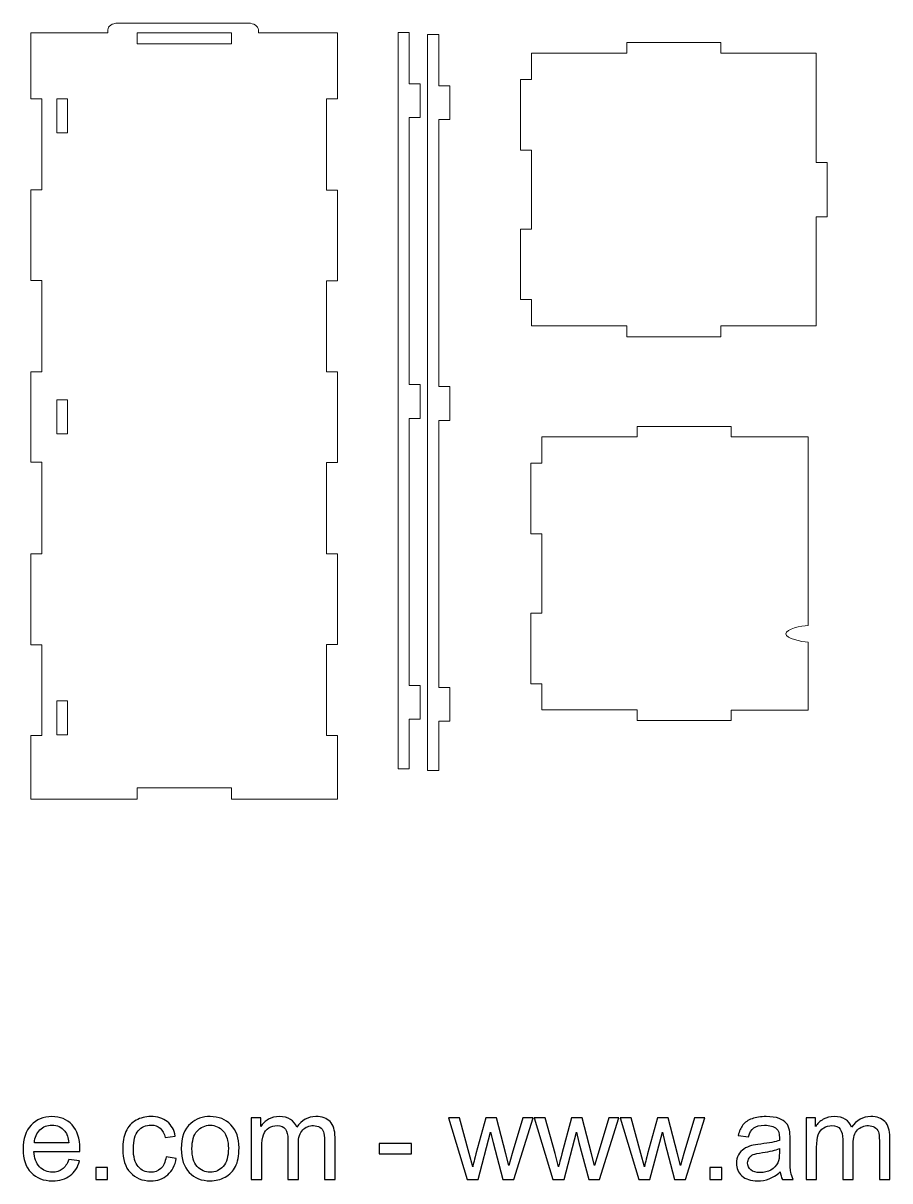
# Model space of a CAD drawing. Header units: millimetres. Extents: x -628 to 722, y -261 to 150.
# Drawn here: x 360.9 to 595, y -261.5 to 51.3 of the extents above; entities that cross this region are included whole.
import ezdxf

# ---------------------------------------------------------------- set-up
doc = ezdxf.new("R2010")
doc.units = ezdxf.units.MM
doc.header["$MEASUREMENT"] = 0
doc.layers.add('Layer 1', color=7, linetype='Continuous')

msp = doc.modelspace()

# ---------------------------------------------------------------- linework, layer by layer
at = {"layer": 'Layer 1', "lineweight": 9}
for points, knots in [([(424.4552, 49.4347), (424.4552, 49.4347), (424.4552, 48.6498), (424.4552, 48.6498), (424.4552, 48.6498), (424.4552, 48.6498), (445.8637, 48.6498), (445.8637, 48.6498), (445.8637, 48.6498), (445.8637, 48.6498), (445.8637, 30.8267), (445.8637, 30.8267), (445.8637, 30.8267), (445.8637, 30.8267), (442.9047, 30.8267), (442.9047, 30.8267), (442.9047, 30.8267), (442.9047, 30.8267), (442.9047, 6.1961), (442.9047, 6.1961), (442.9047, 6.1961), (442.9047, 6.1961), (445.8637, 6.1961), (445.8637, 6.1961), (445.8637, 6.1961), (445.8637, 6.1961), (445.8637, -18.3362), (445.8637, -18.3362), (445.8637, -18.3362), (445.8637, -18.3362), (442.9047, -18.3362), (442.9047, -18.3362), (442.9047, -18.3362), (442.9047, -18.3362), (442.9047, -42.9118), (442.9047, -42.9118), (442.9047, -42.9118), (442.9047, -42.9118), (445.8637, -42.9118), (445.8637, -42.9118), (445.8637, -42.9118), (445.8637, -42.9118), (445.8637, -67.4439), (445.8637, -67.4439), (445.8637, -67.4439), (445.8637, -67.4439), (442.9047, -67.4439), (442.9047, -67.4439), (442.9047, -67.4439), (442.9047, -67.4439), (442.9047, -92.0622), (442.9047, -92.0622), (442.9047, -92.0622), (442.9047, -92.0622), (445.8637, -92.0622), (445.8637, -92.0622), (445.8637, -92.0622), (445.8637, -92.0622), (445.8637, -116.5943), (445.8637, -116.5943), (445.8637, -116.5943), (445.8637, -116.5943), (442.9047, -116.5943), (442.9047, -116.5943), (442.9047, -116.5943), (442.9047, -116.5943), (442.9047, -141.2129), (442.9047, -141.2129), (442.9047, -141.2129), (442.9047, -141.2129), (445.8637, -141.2129), (445.8637, -141.2129), (445.8637, -141.2129), (445.8637, -141.2129), (445.8637, -158.3669), (445.8637, -158.3669), (445.8637, -158.3669), (445.8637, -158.3669), (417.1593, -158.3669), (417.1593, -158.3669), (417.1593, -158.3669), (417.1593, -158.3669), (417.1593, -155.3484), (417.1593, -155.3484), (417.1593, -155.3484), (417.1593, -155.3484), (391.7302, -155.3484), (391.7302, -155.3484), (391.7302, -155.3484), (391.7302, -155.3484), (391.7302, -158.3669), (391.7302, -158.3669), (391.7302, -158.3669), (391.7302, -158.3669), (363.0263, -158.3669), (363.0263, -158.3669), (363.0263, -158.3669), (363.0263, -158.3669), (363.0263, -141.2129), (363.0263, -141.2129), (363.0263, -141.2129), (363.0263, -141.2129), (365.9853, -141.2129), (365.9853, -141.2129), (365.9853, -141.2129), (365.9853, -141.2129), (365.9853, -116.6377), (365.9853, -116.6377), (365.9853, -116.6377), (365.9853, -116.6377), (363.0263, -116.6377), (363.0263, -116.6377), (363.0263, -116.6377), (363.0263, -116.6377), (363.0263, -92.0622), (363.0263, -92.0622), (363.0263, -92.0622), (363.0263, -92.0622), (365.9853, -92.0622), (365.9853, -92.0622), (365.9853, -92.0622), (365.9853, -92.0622), (365.9853, -67.3022), (365.9853, -67.3022), (365.9853, -67.3022), (365.9853, -67.3022), (363.0263, -67.3022), (363.0263, -67.3022), (363.0263, -67.3022), (363.0263, -67.3022), (363.0263, -42.9118), (363.0263, -42.9118), (363.0263, -42.9118), (363.0263, -42.9118), (365.9853, -42.9118), (365.9853, -42.9118), (365.9853, -42.9118), (365.9853, -42.9118), (365.9853, -18.2377), (365.9853, -18.2377), (365.9853, -18.2377), (365.9853, -18.2377), (363.0263, -18.2377), (363.0263, -18.2377), (363.0263, -18.2377), (363.0263, -18.2377), (363.0263, 6.2388), (363.0263, 6.2388), (363.0263, 6.2388), (363.0263, 6.2388), (365.9853, 6.2388), (365.9853, 6.2388), (365.9853, 6.2388), (365.9853, 6.2388), (365.9853, 30.8267), (365.9853, 30.8267), (365.9853, 30.8267), (365.9853, 30.8267), (363.0263, 30.8267), (363.0263, 30.8267), (363.0263, 30.8267), (363.0263, 30.8267), (363.0263, 48.6498), (363.0263, 48.6498), (363.0263, 48.6498), (363.0263, 48.6498), (383.7977, 48.6498), (383.7977, 48.6498), (383.7977, 48.6498), (383.7977, 48.6498), (383.7977, 49.4347), (383.7977, 49.4347), (383.7977, 49.4347), (383.7977, 50.4486), (385.0017, 51.2783), (386.473, 51.2783), (386.473, 51.2783), (386.473, 51.2783), (421.7799, 51.2783), (421.7799, 51.2783), (421.7799, 51.2783), (423.2513, 51.2783), (424.4552, 50.4486), (424.4552, 49.4347)], [0, 0, 0, 0, 0.0212766, 0.0212766, 0.0212766, 0.0212766, 0.04255319, 0.04255319, 0.04255319, 0.04255319, 0.06382979, 0.06382979, 0.06382979, 0.06382979, 0.08510638, 0.08510638, 0.08510638, 0.08510638, 0.10638298, 0.10638298, 0.10638298, 0.10638298, 0.12765957, 0.12765957, 0.12765957, 0.12765957, 0.14893617, 0.14893617, 0.14893617, 0.14893617, 0.17021277, 0.17021277, 0.17021277, 0.17021277, 0.19148936, 0.19148936, 0.19148936, 0.19148936, 0.21276596, 0.21276596, 0.21276596, 0.21276596, 0.23404255, 0.23404255, 0.23404255, 0.23404255, 0.25531915, 0.25531915, 0.25531915, 0.25531915, 0.27659574, 0.27659574, 0.27659574, 0.27659574, 0.29787234, 0.29787234, 0.29787234, 0.29787234, 0.31914894, 0.31914894, 0.31914894, 0.31914894, 0.34042553, 0.34042553, 0.34042553, 0.34042553, 0.36170213, 0.36170213, 0.36170213, 0.36170213, 0.38297872, 0.38297872, 0.38297872, 0.38297872, 0.40425532, 0.40425532, 0.40425532, 0.40425532, 0.42553191, 0.42553191, 0.42553191, 0.42553191, 0.44680851, 0.44680851, 0.44680851, 0.44680851, 0.46808511, 0.46808511, 0.46808511, 0.46808511, 0.4893617, 0.4893617, 0.4893617, 0.4893617, 0.5106383, 0.5106383, 0.5106383, 0.5106383, 0.53191489, 0.53191489, 0.53191489, 0.53191489, 0.55319149, 0.55319149, 0.55319149, 0.55319149, 0.57446809, 0.57446809, 0.57446809, 0.57446809, 0.59574468, 0.59574468, 0.59574468, 0.59574468, 0.61702128, 0.61702128, 0.61702128, 0.61702128, 0.63829787, 0.63829787, 0.63829787, 0.63829787, 0.65957447, 0.65957447, 0.65957447, 0.65957447, 0.68085106, 0.68085106, 0.68085106, 0.68085106, 0.70212766, 0.70212766, 0.70212766, 0.70212766, 0.72340426, 0.72340426, 0.72340426, 0.72340426, 0.74468085, 0.74468085, 0.74468085, 0.74468085, 0.76595745, 0.76595745, 0.76595745, 0.76595745, 0.78723404, 0.78723404, 0.78723404, 0.78723404, 0.80851064, 0.80851064, 0.80851064, 0.80851064, 0.82978723, 0.82978723, 0.82978723, 0.82978723, 0.85106383, 0.85106383, 0.85106383, 0.85106383, 0.87234043, 0.87234043, 0.87234043, 0.87234043, 0.89361702, 0.89361702, 0.89361702, 0.89361702, 0.91489362, 0.91489362, 0.91489362, 0.91489362, 0.93617021, 0.93617021, 0.93617021, 0.93617021, 0.95744681, 0.95744681, 0.95744681, 0.95744681, 1, 1, 1, 1]), ([(465.2121, -127.6817), (465.2121, -127.6817), (468.182, -127.6817), (468.182, -127.6817), (468.182, -127.6817), (468.182, -127.6817), (468.182, -136.8071), (468.182, -136.8071), (468.182, -136.8071), (468.182, -136.8071), (465.2121, -136.8071), (465.2121, -136.8071), (465.2121, -136.8071), (465.2121, -136.8071), (465.2121, -150.1452), (465.2121, -150.1452), (465.2121, -150.1452), (465.2121, -150.1452), (462.171, -150.1452), (462.171, -150.1452), (462.171, -150.1452), (462.171, -83.8379), (462.171, -17.5307), (462.171, 48.7766), (462.171, 48.7766), (463.2181, 48.7766), (464.165, 48.7766), (465.2121, 48.7766), (465.2121, 48.7766), (465.2121, 48.7766), (465.2121, 34.9048), (465.2121, 34.9048), (465.2121, 34.9048), (465.2121, 34.9048), (468.182, 34.9048), (468.182, 34.9048), (468.182, 34.9048), (468.182, 34.9048), (468.182, 25.7791), (468.182, 25.7791), (468.182, 25.7791), (468.182, 25.7791), (465.2121, 25.7791), (465.2121, 25.7791), (465.2121, 25.7791), (465.2121, 25.7791), (465.2121, -46.3882), (465.2121, -46.3882), (465.2121, -46.3882), (465.2121, -46.3882), (468.182, -46.3882), (468.182, -46.3882), (468.182, -46.3882), (468.182, -46.3882), (468.182, -55.5138), (468.182, -55.5138), (468.182, -55.5138), (468.182, -55.5138), (465.2121, -55.5138), (465.2121, -55.5138), (465.2121, -55.5138), (465.2121, -55.5138), (465.2121, -127.6817), (465.2121, -127.6817)], [0, 0, 0, 0, 0.05882353, 0.05882353, 0.05882353, 0.05882353, 0.11764706, 0.11764706, 0.11764706, 0.11764706, 0.17647059, 0.17647059, 0.17647059, 0.17647059, 0.23529412, 0.23529412, 0.23529412, 0.23529412, 0.29411765, 0.29411765, 0.29411765, 0.29411765, 0.35294118, 0.35294118, 0.35294118, 0.35294118, 0.41176471, 0.41176471, 0.41176471, 0.41176471, 0.47058824, 0.47058824, 0.47058824, 0.47058824, 0.52941176, 0.52941176, 0.52941176, 0.52941176, 0.58823529, 0.58823529, 0.58823529, 0.58823529, 0.64705882, 0.64705882, 0.64705882, 0.64705882, 0.70588235, 0.70588235, 0.70588235, 0.70588235, 0.76470588, 0.76470588, 0.76470588, 0.76470588, 0.82352941, 0.82352941, 0.82352941, 0.82352941, 0.88235294, 0.88235294, 0.88235294, 0.88235294, 1, 1, 1, 1]), ([(473.1642, -128.2109), (473.1642, -128.2109), (476.1341, -128.2109), (476.1341, -128.2109), (476.1341, -128.2109), (476.1341, -128.2109), (476.1341, -137.3363), (476.1341, -137.3363), (476.1341, -137.3363), (476.1341, -137.3363), (473.1642, -137.3363), (473.1642, -137.3363), (473.1642, -137.3363), (473.1642, -137.3363), (473.1642, -150.6744), (473.1642, -150.6744), (473.1642, -150.6744), (473.1642, -150.6744), (470.1231, -150.6744), (470.1231, -150.6744), (470.1231, -150.6744), (470.1231, -84.3671), (470.1231, -18.0599), (470.1231, 48.2474), (470.1231, 48.2474), (471.1702, 48.2474), (472.1171, 48.2474), (473.1642, 48.2474), (473.1642, 48.2474), (473.1642, 48.2474), (473.1642, 34.3756), (473.1642, 34.3756), (473.1642, 34.3756), (473.1642, 34.3756), (476.1341, 34.3756), (476.1341, 34.3756), (476.1341, 34.3756), (476.1341, 34.3756), (476.1341, 25.2499), (476.1341, 25.2499), (476.1341, 25.2499), (476.1341, 25.2499), (473.1642, 25.2499), (473.1642, 25.2499), (473.1642, 25.2499), (473.1642, 25.2499), (473.1642, -46.9174), (473.1642, -46.9174), (473.1642, -46.9174), (473.1642, -46.9174), (476.1341, -46.9174), (476.1341, -46.9174), (476.1341, -46.9174), (476.1341, -46.9174), (476.1341, -56.043), (476.1341, -56.043), (476.1341, -56.043), (476.1341, -56.043), (473.1642, -56.043), (473.1642, -56.043), (473.1642, -56.043), (473.1642, -56.043), (473.1642, -128.2109), (473.1642, -128.2109)], [0, 0, 0, 0, 0.05882353, 0.05882353, 0.05882353, 0.05882353, 0.11764706, 0.11764706, 0.11764706, 0.11764706, 0.17647059, 0.17647059, 0.17647059, 0.17647059, 0.23529412, 0.23529412, 0.23529412, 0.23529412, 0.29411765, 0.29411765, 0.29411765, 0.29411765, 0.35294118, 0.35294118, 0.35294118, 0.35294118, 0.41176471, 0.41176471, 0.41176471, 0.41176471, 0.47058824, 0.47058824, 0.47058824, 0.47058824, 0.52941176, 0.52941176, 0.52941176, 0.52941176, 0.58823529, 0.58823529, 0.58823529, 0.58823529, 0.64705882, 0.64705882, 0.64705882, 0.64705882, 0.70588235, 0.70588235, 0.70588235, 0.70588235, 0.76470588, 0.76470588, 0.76470588, 0.76470588, 0.82352941, 0.82352941, 0.82352941, 0.82352941, 0.88235294, 0.88235294, 0.88235294, 0.88235294, 1, 1, 1, 1]), ([(575.0655, 43.1806), (575.0655, 43.1806), (549.3306, 43.1843), (549.3306, 43.1843), (549.3306, 43.1843), (549.3306, 43.1843), (549.3306, 46.0608), (549.3306, 46.0608), (549.3306, 46.0608), (549.3306, 46.0608), (523.9858, 46.0608), (523.9858, 46.0608), (523.9858, 46.0608), (523.9858, 46.0608), (523.9858, 43.1361), (523.9858, 43.1361), (523.9858, 43.1361), (523.9858, 43.1361), (498.2433, 43.1361), (498.2433, 43.1361), (498.2433, 43.1361), (498.2433, 43.1361), (498.2433, 36.0201), (498.2433, 36.0201), (498.2433, 36.0201), (498.2433, 36.0201), (495.2156, 36.0201), (495.2156, 36.0201), (495.2156, 36.0201), (495.2156, 36.0201), (495.2156, 16.9653), (495.2156, 16.9653), (495.2156, 16.9653), (495.2156, 16.9653), (498.2433, 16.9653), (498.2433, 16.9653), (498.2433, 16.9653), (498.2433, 16.9653), (498.2433, -4.3437), (498.2433, -4.3437), (498.2433, -4.3437), (498.2433, -4.3437), (495.2156, -4.3437), (495.2156, -4.3437), (495.2156, -4.3437), (495.2156, -4.3437), (495.2156, -23.4206), (495.2156, -23.4206), (495.2156, -23.4206), (495.2156, -23.4206), (498.2433, -23.4206), (498.2433, -23.4206), (498.2433, -23.4206), (498.2433, -23.4206), (498.2433, -30.5143), (498.2433, -30.5143), (498.2433, -30.5143), (498.2433, -30.5143), (523.9858, -30.5143), (523.9858, -30.5143), (523.9858, -30.5143), (523.9858, -30.5143), (523.9858, -33.4391), (523.9858, -33.4391), (523.9858, -33.4391), (523.9858, -33.4391), (549.3306, -33.4391), (549.3306, -33.4391), (549.3306, -33.4391), (549.3306, -33.4391), (549.3306, -30.5143), (549.3306, -30.5143), (549.3306, -30.5143), (549.3306, -30.5143), (575.0655, -30.518), (575.0655, -30.518), (575.0655, -30.518), (575.0655, -30.518), (575.0655, -1.0743), (575.0655, -1.0743), (575.0655, -1.0743), (575.0655, -1.0743), (578.0537, -1.0734), (578.0537, -1.0734), (578.0537, -1.0734), (578.0537, -1.0734), (578.0548, 13.6503), (578.0548, 13.6503), (578.0548, 13.6503), (578.0548, 13.6503), (575.0646, 13.6014), (575.0646, 13.6014), (575.0646, 13.6014), (575.0646, 13.6014), (575.0655, 43.1806), (575.0655, 43.1806)], [0, 0, 0, 0, 0.04, 0.04, 0.04, 0.04, 0.08, 0.08, 0.08, 0.08, 0.12, 0.12, 0.12, 0.12, 0.16, 0.16, 0.16, 0.16, 0.2, 0.2, 0.2, 0.2, 0.24, 0.24, 0.24, 0.24, 0.28, 0.28, 0.28, 0.28, 0.32, 0.32, 0.32, 0.32, 0.36, 0.36, 0.36, 0.36, 0.4, 0.4, 0.4, 0.4, 0.44, 0.44, 0.44, 0.44, 0.48, 0.48, 0.48, 0.48, 0.52, 0.52, 0.52, 0.52, 0.56, 0.56, 0.56, 0.56, 0.6, 0.6, 0.6, 0.6, 0.64, 0.64, 0.64, 0.64, 0.68, 0.68, 0.68, 0.68, 0.72, 0.72, 0.72, 0.72, 0.76, 0.76, 0.76, 0.76, 0.8, 0.8, 0.8, 0.8, 0.84, 0.84, 0.84, 0.84, 0.88, 0.88, 0.88, 0.88, 0.92, 0.92, 0.92, 0.92, 1, 1, 1, 1]), ([(572.9897, -111.48), (572.9371, -111.4778), (572.8839, -111.4766), (572.8305, -111.4766), (572.8305, -111.4766), (571.2333, -111.4766), (566.9385, -112.4725), (566.9385, -113.7009), (566.9385, -113.7009), (566.9385, -114.9293), (571.2333, -115.9254), (572.8305, -115.9254), (572.8305, -115.9254), (572.8839, -115.9254), (572.9371, -115.9242), (572.9897, -115.9221), (572.9897, -115.9221), (572.9897, -121.4725), (572.9899, -127.7011), (572.99, -134.3302), (572.99, -134.3302), (572.99, -134.3302), (552.16, -134.3302), (552.16, -134.3302), (552.16, -134.3302), (552.16, -134.3302), (552.16, -137.1404), (552.16, -137.1404), (552.16, -137.1404), (552.16, -137.1404), (526.7502, -137.1404), (526.7502, -137.1404), (526.7502, -137.1404), (526.7502, -137.1404), (526.7502, -134.2815), (526.7502, -134.2815), (526.7502, -134.2815), (526.7502, -134.2815), (501.0271, -134.2815), (501.0271, -134.2815), (501.0271, -134.2815), (501.0271, -134.2815), (501.0271, -127.2006), (501.0271, -127.2006), (501.0271, -127.2006), (501.0271, -127.2006), (498.0471, -127.2006), (498.0471, -127.2006), (498.0471, -127.2006), (498.0471, -127.2006), (498.0471, -108.1634), (498.0471, -108.1634), (498.0471, -108.1634), (498.0471, -108.1634), (501.0271, -108.1634), (501.0271, -108.1634), (501.0271, -108.1634), (501.0271, -108.1634), (501.0271, -86.6482), (501.0271, -86.6482), (501.0271, -86.6482), (501.0271, -86.6482), (498.0471, -86.6482), (498.0471, -86.6482), (498.0471, -86.6482), (498.0471, -86.6482), (498.0471, -67.5886), (498.0471, -67.5886), (498.0471, -67.5886), (498.0471, -67.5886), (501.0271, -67.5886), (501.0271, -67.5886), (501.0271, -67.5886), (501.0271, -67.5886), (501.0271, -60.5301), (501.0271, -60.5301), (501.0271, -60.5301), (501.0271, -60.5301), (526.7502, -60.5301), (526.7502, -60.5301), (526.7502, -60.5301), (526.7502, -60.5301), (526.7502, -57.6711), (526.7502, -57.6711), (526.7502, -57.6711), (526.7502, -57.6711), (552.16, -57.6711), (552.16, -57.6711), (552.16, -57.6711), (552.16, -57.6711), (552.16, -60.5301), (552.16, -60.5301), (552.16, -60.5301), (552.16, -60.5301), (572.99, -60.5301), (572.99, -60.5301), (572.99, -60.5301), (572.99, -80.9143), (572.9897, -94.9744), (572.9897, -111.48)], [0, 0, 0, 0, 0.03846154, 0.03846154, 0.03846154, 0.03846154, 0.07692308, 0.07692308, 0.07692308, 0.07692308, 0.11538462, 0.11538462, 0.11538462, 0.11538462, 0.15384615, 0.15384615, 0.15384615, 0.15384615, 0.19230769, 0.19230769, 0.19230769, 0.19230769, 0.23076923, 0.23076923, 0.23076923, 0.23076923, 0.26923077, 0.26923077, 0.26923077, 0.26923077, 0.30769231, 0.30769231, 0.30769231, 0.30769231, 0.34615385, 0.34615385, 0.34615385, 0.34615385, 0.38461538, 0.38461538, 0.38461538, 0.38461538, 0.42307692, 0.42307692, 0.42307692, 0.42307692, 0.46153846, 0.46153846, 0.46153846, 0.46153846, 0.5, 0.5, 0.5, 0.5, 0.53846154, 0.53846154, 0.53846154, 0.53846154, 0.57692308, 0.57692308, 0.57692308, 0.57692308, 0.61538462, 0.61538462, 0.61538462, 0.61538462, 0.65384615, 0.65384615, 0.65384615, 0.65384615, 0.69230769, 0.69230769, 0.69230769, 0.69230769, 0.73076923, 0.73076923, 0.73076923, 0.73076923, 0.76923077, 0.76923077, 0.76923077, 0.76923077, 0.80769231, 0.80769231, 0.80769231, 0.80769231, 0.84615385, 0.84615385, 0.84615385, 0.84615385, 0.88461538, 0.88461538, 0.88461538, 0.88461538, 0.92307692, 0.92307692, 0.92307692, 0.92307692, 1, 1, 1, 1])]:
    msp.add_open_spline(points, degree=3, knots=knots, dxfattribs=at)
at = {"layer": 'Layer 1', "color": 22, "lineweight": 9}
for points in [[(417.1595, 48.6278), (417.1595, 48.6278), (391.7304, 48.6278), (391.7304, 48.6278), (391.7304, 48.6278), (391.7304, 48.6278), (391.7304, 45.7087), (391.7304, 45.7087), (391.7304, 45.7087), (391.7304, 45.7087), (417.1595, 45.7087), (417.1595, 45.7087), (417.1595, 45.7087), (417.1595, 45.7087), (417.1595, 48.6278), (417.1595, 48.6278)], [(372.9191, 30.8267), (372.9191, 30.8267), (372.9191, 21.6372), (372.9191, 21.6372), (372.9191, 21.6372), (372.9191, 21.6372), (370.0191, 21.6372), (370.0191, 21.6372), (370.0191, 21.6372), (370.0191, 21.6372), (370.0191, 30.8267), (370.0191, 30.8267), (370.0191, 30.8267), (370.0191, 30.8267), (372.9191, 30.8267), (372.9191, 30.8267)], [(372.9191, -50.4729), (372.9191, -50.4729), (372.9191, -59.6622), (372.9191, -59.6622), (372.9191, -59.6622), (372.9191, -59.6622), (370.0191, -59.6622), (370.0191, -59.6622), (370.0191, -59.6622), (370.0191, -59.6622), (370.0191, -50.4729), (370.0191, -50.4729), (370.0191, -50.4729), (370.0191, -50.4729), (372.9191, -50.4729), (372.9191, -50.4729)], [(372.9191, -131.7729), (372.9191, -131.7729), (372.9191, -140.962), (372.9191, -140.962), (372.9191, -140.962), (372.9191, -140.962), (370.0191, -140.962), (370.0191, -140.962), (370.0191, -140.962), (370.0191, -140.962), (370.0191, -131.7729), (370.0191, -131.7729), (370.0191, -131.7729), (370.0191, -131.7729), (372.9191, -131.7729), (372.9191, -131.7729)]]:
    msp.add_open_spline(points, degree=3, knots=[0, 0, 0, 0, 0.2, 0.2, 0.2, 0.2, 0.4, 0.4, 0.4, 0.4, 0.6, 0.6, 0.6, 0.6, 1, 1, 1, 1], dxfattribs=at)
at = {"layer": 'Layer 1', "color": 250}
for points, knots in [([(373.2344, -255.7496), (373.2344, -255.7496), (376.1562, -256.1349), (376.1562, -256.1349), (376.1562, -256.1349), (375.7013, -257.8312), (374.8505, -259.153), (373.609, -260.0894), (373.609, -260.0894), (372.3676, -261.0259), (370.7836, -261.4968), (368.8518, -261.4968), (368.8518, -261.4968), (366.4224, -261.4968), (364.496, -260.7476), (363.0726, -259.2493), (363.0726, -259.2493), (361.6492, -257.7563), (360.9375, -255.6533), (360.9375, -252.951), (360.9375, -252.951), (360.9375, -250.1577), (361.6545, -247.9851), (363.094, -246.4439), (363.094, -246.4439), (364.5334, -244.8975), (366.401, -244.1269), (368.6967, -244.1269), (368.6967, -244.1269), (370.9174, -244.1269), (372.7314, -244.8814), (374.1388, -246.3958), (374.1388, -246.3958), (375.5461, -247.9102), (376.2525, -250.0399), (376.2525, -252.7851), (376.2525, -252.7851), (376.2525, -252.951), (376.2471, -253.2025), (376.2364, -253.5342), (376.2364, -253.5342), (376.2364, -253.5342), (363.8271, -253.5342), (363.8271, -253.5342), (363.8271, -253.5342), (363.9341, -255.359), (364.4478, -256.761), (365.3789, -257.7296), (365.3789, -257.7296), (366.3047, -258.6981), (367.4659, -259.1851), (368.8518, -259.1851), (368.8518, -259.1851), (369.8846, -259.1851), (370.7676, -258.9122), (371.4953, -258.3663), (371.4953, -258.3663), (372.2284, -257.8205), (372.8063, -256.9483), (373.2344, -255.7496)], [0, 0, 0, 0, 0.0625, 0.0625, 0.0625, 0.0625, 0.125, 0.125, 0.125, 0.125, 0.1875, 0.1875, 0.1875, 0.1875, 0.25, 0.25, 0.25, 0.25, 0.3125, 0.3125, 0.3125, 0.3125, 0.375, 0.375, 0.375, 0.375, 0.4375, 0.4375, 0.4375, 0.4375, 0.5, 0.5, 0.5, 0.5, 0.5625, 0.5625, 0.5625, 0.5625, 0.625, 0.625, 0.625, 0.625, 0.6875, 0.6875, 0.6875, 0.6875, 0.75, 0.75, 0.75, 0.75, 0.8125, 0.8125, 0.8125, 0.8125, 0.875, 0.875, 0.875, 0.875, 1, 1, 1, 1]), ([(363.9876, -251.2225), (363.9876, -251.2225), (373.2665, -251.2225), (373.2665, -251.2225), (373.2665, -251.2225), (373.1435, -249.8205), (372.7849, -248.7717), (372.2017, -248.0707), (372.2017, -248.0707), (371.308, -246.9844), (370.1415, -246.4386), (368.7127, -246.4386), (368.7127, -246.4386), (367.4177, -246.4386), (366.3314, -246.872), (365.4485, -247.7389), (365.4485, -247.7389), (364.5709, -248.6058), (364.0839, -249.767), (363.9876, -251.2225)], [0, 0, 0, 0, 0.16666667, 0.16666667, 0.16666667, 0.16666667, 0.33333333, 0.33333333, 0.33333333, 0.33333333, 0.5, 0.5, 0.5, 0.5, 0.66666667, 0.66666667, 0.66666667, 0.66666667, 1, 1, 1, 1]), ([(399.53, -255.0433), (399.53, -255.0433), (402.2912, -255.4286), (402.2912, -255.4286), (402.2912, -255.4286), (401.9862, -257.3282), (401.2157, -258.8105), (399.9688, -259.8861), (399.9688, -259.8861), (398.722, -260.9617), (397.1862, -261.4968), (395.3722, -261.4968), (395.3722, -261.4968), (393.0979, -261.4968), (391.2678, -260.753), (389.8872, -259.2653), (389.8872, -259.2653), (388.5013, -257.7777), (387.811, -255.648), (387.811, -252.876), (387.811, -252.876), (387.811, -251.0781), (388.1106, -249.5102), (388.7046, -248.1617), (388.7046, -248.1617), (389.2986, -246.8185), (390.203, -245.8072), (391.423, -245.1383), (391.423, -245.1383), (392.6377, -244.464), (393.9595, -244.1269), (395.3936, -244.1269), (395.3936, -244.1269), (397.1969, -244.1269), (398.6792, -244.5817), (399.8243, -245.4968), (399.8243, -245.4968), (400.9749, -246.4118), (401.7133, -247.7122), (402.0344, -249.3924), (402.0344, -249.3924), (402.0344, -249.3924), (399.3053, -249.8098), (399.3053, -249.8098), (399.3053, -249.8098), (399.0431, -248.6914), (398.5829, -247.8513), (397.914, -247.2841), (397.914, -247.2841), (397.2504, -246.7222), (396.4478, -246.4386), (395.506, -246.4386), (395.506, -246.4386), (394.0825, -246.4386), (392.9267, -246.947), (392.0331, -247.9637), (392.0331, -247.9637), (391.1448, -248.9857), (390.7006, -250.5911), (390.7006, -252.7958), (390.7006, -252.7958), (390.7006, -255.0326), (391.1287, -256.654), (391.9849, -257.6653), (391.9849, -257.6653), (392.8464, -258.6767), (393.9648, -259.1851), (395.3401, -259.1851), (395.3401, -259.1851), (396.4531, -259.1851), (397.3789, -258.8479), (398.1173, -258.1684), (398.1173, -258.1684), (398.8611, -257.4941), (399.332, -256.4506), (399.53, -255.0433)], [0, 0, 0, 0, 0.05, 0.05, 0.05, 0.05, 0.1, 0.1, 0.1, 0.1, 0.15, 0.15, 0.15, 0.15, 0.2, 0.2, 0.2, 0.2, 0.25, 0.25, 0.25, 0.25, 0.3, 0.3, 0.3, 0.3, 0.35, 0.35, 0.35, 0.35, 0.4, 0.4, 0.4, 0.4, 0.45, 0.45, 0.45, 0.45, 0.5, 0.5, 0.5, 0.5, 0.55, 0.55, 0.55, 0.55, 0.6, 0.6, 0.6, 0.6, 0.65, 0.65, 0.65, 0.65, 0.7, 0.7, 0.7, 0.7, 0.75, 0.75, 0.75, 0.75, 0.8, 0.8, 0.8, 0.8, 0.85, 0.85, 0.85, 0.85, 0.9, 0.9, 0.9, 0.9, 1, 1, 1, 1]), ([(403.6397, -252.8118), (403.6397, -249.7349), (404.4959, -247.4553), (406.2136, -245.973), (406.2136, -245.973), (407.6424, -244.7423), (409.3922, -244.1269), (411.4524, -244.1269), (411.4524, -244.1269), (413.7374, -244.1269), (415.6103, -244.8761), (417.0658, -246.3744), (417.0658, -246.3744), (418.516, -247.8674), (419.2437, -249.9383), (419.2437, -252.5764), (419.2437, -252.5764), (419.2437, -254.7168), (418.9227, -256.3971), (418.2805, -257.6225), (418.2805, -257.6225), (417.6384, -258.8479), (416.7019, -259.8005), (415.4712, -260.4801), (415.4712, -260.4801), (414.2457, -261.1597), (412.9026, -261.4968), (411.4524, -261.4968), (411.4524, -261.4968), (409.1193, -261.4968), (407.2357, -260.753), (405.7963, -259.26), (405.7963, -259.26), (404.3568, -257.767), (403.6397, -255.6158), (403.6397, -252.8118)], [0, 0, 0, 0, 0.1, 0.1, 0.1, 0.1, 0.2, 0.2, 0.2, 0.2, 0.3, 0.3, 0.3, 0.3, 0.4, 0.4, 0.4, 0.4, 0.5, 0.5, 0.5, 0.5, 0.6, 0.6, 0.6, 0.6, 0.7, 0.7, 0.7, 0.7, 0.8, 0.8, 0.8, 0.8, 1, 1, 1, 1]), ([(406.5294, -252.8172), (406.5294, -254.9469), (406.9949, -256.5416), (407.926, -257.5958), (407.926, -257.5958), (408.8625, -258.6553), (410.0344, -259.1851), (411.4524, -259.1851), (411.4524, -259.1851), (412.8544, -259.1851), (414.021, -258.6553), (414.9574, -257.5904), (414.9574, -257.5904), (415.8886, -256.5255), (416.3541, -254.9041), (416.3541, -252.7262), (416.3541, -252.7262), (416.3541, -250.6714), (415.8832, -249.1142), (414.9467, -248.06), (414.9467, -248.06), (414.0103, -247.0005), (412.8437, -246.4707), (411.4524, -246.4707), (411.4524, -246.4707), (410.0344, -246.4707), (408.8625, -246.9951), (407.926, -248.0493), (407.926, -248.0493), (406.9949, -249.1035), (406.5294, -250.6928), (406.5294, -252.8172)], [0, 0, 0, 0, 0.11111111, 0.11111111, 0.11111111, 0.11111111, 0.22222222, 0.22222222, 0.22222222, 0.22222222, 0.33333333, 0.33333333, 0.33333333, 0.33333333, 0.44444444, 0.44444444, 0.44444444, 0.44444444, 0.55555556, 0.55555556, 0.55555556, 0.55555556, 0.66666667, 0.66666667, 0.66666667, 0.66666667, 0.77777778, 0.77777778, 0.77777778, 0.77777778, 1, 1, 1, 1]), ([(422.5561, -261.1436), (422.5561, -261.1436), (422.5561, -244.4801), (422.5561, -244.4801), (422.5561, -244.4801), (422.5561, -244.4801), (425.0925, -244.4801), (425.0925, -244.4801), (425.0925, -244.4801), (425.0925, -244.4801), (425.0925, -246.8346), (425.0925, -246.8346), (425.0925, -246.8346), (425.6116, -246.0212), (426.3072, -245.363), (427.1741, -244.8707), (427.1741, -244.8707), (428.041, -244.373), (429.0256, -244.1269), (430.1333, -244.1269), (430.1333, -244.1269), (431.3641, -244.1269), (432.3755, -244.3837), (433.1621, -244.8921), (433.1621, -244.8921), (433.9487, -245.4058), (434.5052, -246.1175), (434.8263, -247.0379), (434.8263, -247.0379), (436.1534, -245.0955), (437.8711, -244.1269), (439.9902, -244.1269), (439.9902, -244.1269), (441.649, -244.1269), (442.928, -244.5817), (443.8162, -245.4968), (443.8162, -245.4968), (444.7099, -246.4118), (445.1594, -247.8192), (445.1594, -249.7189), (445.1594, -249.7189), (445.1594, -249.7189), (445.1594, -261.1436), (445.1594, -261.1436), (445.1594, -261.1436), (445.1594, -261.1436), (442.334, -261.1436), (442.334, -261.1436), (442.334, -261.1436), (442.334, -261.1436), (442.334, -250.6553), (442.334, -250.6553), (442.334, -250.6553), (442.334, -249.5316), (442.2377, -248.7182), (442.0557, -248.2205), (442.0557, -248.2205), (441.8738, -247.7229), (441.542, -247.3269), (441.055, -247.0219), (441.055, -247.0219), (440.5734, -246.7169), (440.0062, -246.567), (439.3587, -246.567), (439.3587, -246.567), (438.1815, -246.567), (437.2076, -246.9577), (436.4316, -247.7336), (436.4316, -247.7336), (435.6557, -248.5148), (435.2704, -249.7617), (435.2704, -251.474), (435.2704, -251.474), (435.2704, -251.474), (435.2704, -261.1436), (435.2704, -261.1436), (435.2704, -261.1436), (435.2704, -261.1436), (432.445, -261.1436), (432.445, -261.1436), (432.445, -261.1436), (432.445, -261.1436), (432.445, -250.3289), (432.445, -250.3289), (432.445, -250.3289), (432.445, -249.0767), (432.2149, -248.1349), (431.7547, -247.5088), (431.7547, -247.5088), (431.2945, -246.8827), (430.54, -246.567), (429.4965, -246.567), (429.4965, -246.567), (428.7046, -246.567), (427.9714, -246.7757), (427.2972, -247.1931), (427.2972, -247.1931), (426.6229, -247.6105), (426.136, -248.2205), (425.831, -249.0286), (425.831, -249.0286), (425.5313, -249.8312), (425.3815, -250.9924), (425.3815, -252.5068), (425.3815, -252.5068), (425.3815, -252.5068), (425.3815, -261.1436), (425.3815, -261.1436), (425.3815, -261.1436), (425.3815, -261.1436), (422.5561, -261.1436), (422.5561, -261.1436)], [0, 0, 0, 0, 0.03448276, 0.03448276, 0.03448276, 0.03448276, 0.06896552, 0.06896552, 0.06896552, 0.06896552, 0.10344828, 0.10344828, 0.10344828, 0.10344828, 0.13793103, 0.13793103, 0.13793103, 0.13793103, 0.17241379, 0.17241379, 0.17241379, 0.17241379, 0.20689655, 0.20689655, 0.20689655, 0.20689655, 0.24137931, 0.24137931, 0.24137931, 0.24137931, 0.27586207, 0.27586207, 0.27586207, 0.27586207, 0.31034483, 0.31034483, 0.31034483, 0.31034483, 0.34482759, 0.34482759, 0.34482759, 0.34482759, 0.37931034, 0.37931034, 0.37931034, 0.37931034, 0.4137931, 0.4137931, 0.4137931, 0.4137931, 0.44827586, 0.44827586, 0.44827586, 0.44827586, 0.48275862, 0.48275862, 0.48275862, 0.48275862, 0.51724138, 0.51724138, 0.51724138, 0.51724138, 0.55172414, 0.55172414, 0.55172414, 0.55172414, 0.5862069, 0.5862069, 0.5862069, 0.5862069, 0.62068966, 0.62068966, 0.62068966, 0.62068966, 0.65517241, 0.65517241, 0.65517241, 0.65517241, 0.68965517, 0.68965517, 0.68965517, 0.68965517, 0.72413793, 0.72413793, 0.72413793, 0.72413793, 0.75862069, 0.75862069, 0.75862069, 0.75862069, 0.79310345, 0.79310345, 0.79310345, 0.79310345, 0.82758621, 0.82758621, 0.82758621, 0.82758621, 0.86206897, 0.86206897, 0.86206897, 0.86206897, 0.89655172, 0.89655172, 0.89655172, 0.89655172, 0.93103448, 0.93103448, 0.93103448, 0.93103448, 1, 1, 1, 1]), ([(480.8302, -261.1436), (480.8302, -261.1436), (475.7948, -244.4801), (475.7948, -244.4801), (475.7948, -244.4801), (475.7948, -244.4801), (478.7486, -244.4801), (478.7486, -244.4801), (478.7486, -244.4801), (478.7486, -244.4801), (481.4081, -254.0961), (481.4081, -254.0961), (481.4081, -254.0961), (481.4081, -254.0961), (482.3499, -257.676), (482.3499, -257.676), (482.3499, -257.676), (482.3874, -257.4995), (482.6764, -256.3543), (483.2115, -254.2406), (483.2115, -254.2406), (483.2115, -254.2406), (485.8496, -244.4801), (485.8496, -244.4801), (485.8496, -244.4801), (485.8496, -244.4801), (488.7446, -244.4801), (488.7446, -244.4801), (488.7446, -244.4801), (488.7446, -244.4801), (491.2543, -254.155), (491.2543, -254.155), (491.2543, -254.155), (491.2543, -254.155), (492.073, -257.3282), (492.073, -257.3282), (492.073, -257.3282), (492.073, -257.3282), (493.0309, -254.1122), (493.0309, -254.1122), (493.0309, -254.1122), (493.0309, -254.1122), (495.9098, -244.4801), (495.9098, -244.4801), (495.9098, -244.4801), (495.9098, -244.4801), (498.655, -244.4801), (498.655, -244.4801), (498.655, -244.4801), (498.655, -244.4801), (493.4269, -261.1436), (493.4269, -261.1436), (493.4269, -261.1436), (493.4269, -261.1436), (490.5051, -261.1436), (490.5051, -261.1436), (490.5051, -261.1436), (490.5051, -261.1436), (487.8616, -251.1744), (487.8616, -251.1744), (487.8616, -251.1744), (487.8616, -251.1744), (487.1928, -248.3222), (487.1928, -248.3222), (487.1928, -248.3222), (487.1928, -248.3222), (483.8215, -261.1436), (483.8215, -261.1436), (483.8215, -261.1436), (483.8215, -261.1436), (480.8302, -261.1436), (480.8302, -261.1436)], [0, 0, 0, 0, 0.05263158, 0.05263158, 0.05263158, 0.05263158, 0.10526316, 0.10526316, 0.10526316, 0.10526316, 0.15789474, 0.15789474, 0.15789474, 0.15789474, 0.21052632, 0.21052632, 0.21052632, 0.21052632, 0.26315789, 0.26315789, 0.26315789, 0.26315789, 0.31578947, 0.31578947, 0.31578947, 0.31578947, 0.36842105, 0.36842105, 0.36842105, 0.36842105, 0.42105263, 0.42105263, 0.42105263, 0.42105263, 0.47368421, 0.47368421, 0.47368421, 0.47368421, 0.52631579, 0.52631579, 0.52631579, 0.52631579, 0.57894737, 0.57894737, 0.57894737, 0.57894737, 0.63157895, 0.63157895, 0.63157895, 0.63157895, 0.68421053, 0.68421053, 0.68421053, 0.68421053, 0.73684211, 0.73684211, 0.73684211, 0.73684211, 0.78947368, 0.78947368, 0.78947368, 0.78947368, 0.84210526, 0.84210526, 0.84210526, 0.84210526, 0.89473684, 0.89473684, 0.89473684, 0.89473684, 1, 1, 1, 1]), ([(504.0168, -261.1436), (504.0168, -261.1436), (498.9814, -244.4801), (498.9814, -244.4801), (498.9814, -244.4801), (498.9814, -244.4801), (501.9352, -244.4801), (501.9352, -244.4801), (501.9352, -244.4801), (501.9352, -244.4801), (504.5947, -254.0961), (504.5947, -254.0961), (504.5947, -254.0961), (504.5947, -254.0961), (505.5365, -257.676), (505.5365, -257.676), (505.5365, -257.676), (505.574, -257.4995), (505.863, -256.3543), (506.3981, -254.2406), (506.3981, -254.2406), (506.3981, -254.2406), (509.0362, -244.4801), (509.0362, -244.4801), (509.0362, -244.4801), (509.0362, -244.4801), (511.9312, -244.4801), (511.9312, -244.4801), (511.9312, -244.4801), (511.9312, -244.4801), (514.4409, -254.155), (514.4409, -254.155), (514.4409, -254.155), (514.4409, -254.155), (515.2596, -257.3282), (515.2596, -257.3282), (515.2596, -257.3282), (515.2596, -257.3282), (516.2175, -254.1122), (516.2175, -254.1122), (516.2175, -254.1122), (516.2175, -254.1122), (519.0964, -244.4801), (519.0964, -244.4801), (519.0964, -244.4801), (519.0964, -244.4801), (521.8416, -244.4801), (521.8416, -244.4801), (521.8416, -244.4801), (521.8416, -244.4801), (516.6135, -261.1436), (516.6135, -261.1436), (516.6135, -261.1436), (516.6135, -261.1436), (513.6917, -261.1436), (513.6917, -261.1436), (513.6917, -261.1436), (513.6917, -261.1436), (511.0482, -251.1744), (511.0482, -251.1744), (511.0482, -251.1744), (511.0482, -251.1744), (510.3794, -248.3222), (510.3794, -248.3222), (510.3794, -248.3222), (510.3794, -248.3222), (507.0081, -261.1436), (507.0081, -261.1436), (507.0081, -261.1436), (507.0081, -261.1436), (504.0168, -261.1436), (504.0168, -261.1436)], [0, 0, 0, 0, 0.05263158, 0.05263158, 0.05263158, 0.05263158, 0.10526316, 0.10526316, 0.10526316, 0.10526316, 0.15789474, 0.15789474, 0.15789474, 0.15789474, 0.21052632, 0.21052632, 0.21052632, 0.21052632, 0.26315789, 0.26315789, 0.26315789, 0.26315789, 0.31578947, 0.31578947, 0.31578947, 0.31578947, 0.36842105, 0.36842105, 0.36842105, 0.36842105, 0.42105263, 0.42105263, 0.42105263, 0.42105263, 0.47368421, 0.47368421, 0.47368421, 0.47368421, 0.52631579, 0.52631579, 0.52631579, 0.52631579, 0.57894737, 0.57894737, 0.57894737, 0.57894737, 0.63157895, 0.63157895, 0.63157895, 0.63157895, 0.68421053, 0.68421053, 0.68421053, 0.68421053, 0.73684211, 0.73684211, 0.73684211, 0.73684211, 0.78947368, 0.78947368, 0.78947368, 0.78947368, 0.84210526, 0.84210526, 0.84210526, 0.84210526, 0.89473684, 0.89473684, 0.89473684, 0.89473684, 1, 1, 1, 1]), ([(527.2034, -261.1436), (527.2034, -261.1436), (522.168, -244.4801), (522.168, -244.4801), (522.168, -244.4801), (522.168, -244.4801), (525.1218, -244.4801), (525.1218, -244.4801), (525.1218, -244.4801), (525.1218, -244.4801), (527.7813, -254.0961), (527.7813, -254.0961), (527.7813, -254.0961), (527.7813, -254.0961), (528.7231, -257.676), (528.7231, -257.676), (528.7231, -257.676), (528.7606, -257.4995), (529.0496, -256.3543), (529.5847, -254.2406), (529.5847, -254.2406), (529.5847, -254.2406), (532.2228, -244.4801), (532.2228, -244.4801), (532.2228, -244.4801), (532.2228, -244.4801), (535.1178, -244.4801), (535.1178, -244.4801), (535.1178, -244.4801), (535.1178, -244.4801), (537.6275, -254.155), (537.6275, -254.155), (537.6275, -254.155), (537.6275, -254.155), (538.4462, -257.3282), (538.4462, -257.3282), (538.4462, -257.3282), (538.4462, -257.3282), (539.4041, -254.1122), (539.4041, -254.1122), (539.4041, -254.1122), (539.4041, -254.1122), (542.283, -244.4801), (542.283, -244.4801), (542.283, -244.4801), (542.283, -244.4801), (545.0282, -244.4801), (545.0282, -244.4801), (545.0282, -244.4801), (545.0282, -244.4801), (539.8001, -261.1436), (539.8001, -261.1436), (539.8001, -261.1436), (539.8001, -261.1436), (536.8783, -261.1436), (536.8783, -261.1436), (536.8783, -261.1436), (536.8783, -261.1436), (534.2348, -251.1744), (534.2348, -251.1744), (534.2348, -251.1744), (534.2348, -251.1744), (533.566, -248.3222), (533.566, -248.3222), (533.566, -248.3222), (533.566, -248.3222), (530.1947, -261.1436), (530.1947, -261.1436), (530.1947, -261.1436), (530.1947, -261.1436), (527.2034, -261.1436), (527.2034, -261.1436)], [0, 0, 0, 0, 0.05263158, 0.05263158, 0.05263158, 0.05263158, 0.10526316, 0.10526316, 0.10526316, 0.10526316, 0.15789474, 0.15789474, 0.15789474, 0.15789474, 0.21052632, 0.21052632, 0.21052632, 0.21052632, 0.26315789, 0.26315789, 0.26315789, 0.26315789, 0.31578947, 0.31578947, 0.31578947, 0.31578947, 0.36842105, 0.36842105, 0.36842105, 0.36842105, 0.42105263, 0.42105263, 0.42105263, 0.42105263, 0.47368421, 0.47368421, 0.47368421, 0.47368421, 0.52631579, 0.52631579, 0.52631579, 0.52631579, 0.57894737, 0.57894737, 0.57894737, 0.57894737, 0.63157895, 0.63157895, 0.63157895, 0.63157895, 0.68421053, 0.68421053, 0.68421053, 0.68421053, 0.73684211, 0.73684211, 0.73684211, 0.73684211, 0.78947368, 0.78947368, 0.78947368, 0.78947368, 0.84210526, 0.84210526, 0.84210526, 0.84210526, 0.89473684, 0.89473684, 0.89473684, 0.89473684, 1, 1, 1, 1]), ([(565.4268, -259.0566), (564.378, -259.9503), (563.3666, -260.5764), (562.3981, -260.9456), (562.3981, -260.9456), (561.4295, -261.3148), (560.3914, -261.4968), (559.2783, -261.4968), (559.2783, -261.4968), (557.4482, -261.4968), (556.0409, -261.0526), (555.0563, -260.159), (555.0563, -260.159), (554.0717, -259.2707), (553.5794, -258.1309), (553.5794, -256.7449), (553.5794, -256.7449), (553.5794, -255.9316), (553.7666, -255.1878), (554.1359, -254.5135), (554.1359, -254.5135), (554.5105, -253.8393), (554.9974, -253.3041), (555.5967, -252.8975), (555.5967, -252.8975), (556.2014, -252.4908), (556.8757, -252.1804), (557.6302, -251.9717), (557.6302, -251.9717), (558.1867, -251.8272), (559.0268, -251.6881), (560.1452, -251.549), (560.1452, -251.549), (562.4248, -251.2814), (564.1104, -250.955), (565.186, -250.5804), (565.186, -250.5804), (565.1967, -250.1951), (565.2021, -249.949), (565.2021, -249.8473), (565.2021, -249.8473), (565.2021, -248.7021), (564.9345, -247.8941), (564.3994, -247.4232), (564.3994, -247.4232), (563.677, -246.7864), (562.6014, -246.4707), (561.178, -246.4707), (561.178, -246.4707), (559.8456, -246.4707), (558.861, -246.7062), (558.2295, -247.1717), (558.2295, -247.1717), (557.5927, -247.6373), (557.1272, -248.4613), (556.8222, -249.6493), (556.8222, -249.6493), (556.8222, -249.6493), (554.061, -249.264), (554.061, -249.264), (554.061, -249.264), (554.3125, -248.0814), (554.7245, -247.1235), (555.3024, -246.3958), (555.3024, -246.3958), (555.8804, -245.668), (556.7151, -245.1115), (557.8068, -244.7155), (557.8068, -244.7155), (558.8931, -244.3249), (560.1613, -244.1269), (561.5954, -244.1269), (561.5954, -244.1269), (563.0188, -244.1269), (564.18, -244.2928), (565.0737, -244.6299), (565.0737, -244.6299), (565.962, -244.967), (566.6201, -245.3844), (567.0375, -245.8928), (567.0375, -245.8928), (567.4549, -246.4011), (567.7492, -247.0433), (567.9205, -247.8192), (567.9205, -247.8192), (568.0114, -248.3008), (568.0596, -249.1677), (568.0596, -250.4145), (568.0596, -250.4145), (568.0596, -250.4145), (568.0596, -254.1603), (568.0596, -254.1603), (568.0596, -254.1603), (568.0596, -256.777), (568.1185, -258.4306), (568.2362, -259.1316), (568.2362, -259.1316), (568.3486, -259.8326), (568.584, -260.5015), (568.9265, -261.1436), (568.9265, -261.1436), (568.9265, -261.1436), (565.9727, -261.1436), (565.9727, -261.1436), (565.9727, -261.1436), (565.689, -260.5496), (565.5071, -259.854), (565.4268, -259.0566)], [0, 0, 0, 0, 0.03571429, 0.03571429, 0.03571429, 0.03571429, 0.07142857, 0.07142857, 0.07142857, 0.07142857, 0.10714286, 0.10714286, 0.10714286, 0.10714286, 0.14285714, 0.14285714, 0.14285714, 0.14285714, 0.17857143, 0.17857143, 0.17857143, 0.17857143, 0.21428571, 0.21428571, 0.21428571, 0.21428571, 0.25, 0.25, 0.25, 0.25, 0.28571429, 0.28571429, 0.28571429, 0.28571429, 0.32142857, 0.32142857, 0.32142857, 0.32142857, 0.35714286, 0.35714286, 0.35714286, 0.35714286, 0.39285714, 0.39285714, 0.39285714, 0.39285714, 0.42857143, 0.42857143, 0.42857143, 0.42857143, 0.46428571, 0.46428571, 0.46428571, 0.46428571, 0.5, 0.5, 0.5, 0.5, 0.53571429, 0.53571429, 0.53571429, 0.53571429, 0.57142857, 0.57142857, 0.57142857, 0.57142857, 0.60714286, 0.60714286, 0.60714286, 0.60714286, 0.64285714, 0.64285714, 0.64285714, 0.64285714, 0.67857143, 0.67857143, 0.67857143, 0.67857143, 0.71428571, 0.71428571, 0.71428571, 0.71428571, 0.75, 0.75, 0.75, 0.75, 0.78571429, 0.78571429, 0.78571429, 0.78571429, 0.82142857, 0.82142857, 0.82142857, 0.82142857, 0.85714286, 0.85714286, 0.85714286, 0.85714286, 0.89285714, 0.89285714, 0.89285714, 0.89285714, 0.92857143, 0.92857143, 0.92857143, 0.92857143, 1, 1, 1, 1]), ([(572.3994, -261.1436), (572.3994, -261.1436), (572.3994, -244.4801), (572.3994, -244.4801), (572.3994, -244.4801), (572.3994, -244.4801), (574.9358, -244.4801), (574.9358, -244.4801), (574.9358, -244.4801), (574.9358, -244.4801), (574.9358, -246.8346), (574.9358, -246.8346), (574.9358, -246.8346), (575.4549, -246.0212), (576.1505, -245.363), (577.0174, -244.8707), (577.0174, -244.8707), (577.8843, -244.373), (578.8689, -244.1269), (579.9766, -244.1269), (579.9766, -244.1269), (581.2074, -244.1269), (582.2188, -244.3837), (583.0054, -244.8921), (583.0054, -244.8921), (583.792, -245.4058), (584.3485, -246.1175), (584.6696, -247.0379), (584.6696, -247.0379), (585.9967, -245.0955), (587.7144, -244.1269), (589.8335, -244.1269), (589.8335, -244.1269), (591.4923, -244.1269), (592.7713, -244.5817), (593.6595, -245.4968), (593.6595, -245.4968), (594.5532, -246.4118), (595.0027, -247.8192), (595.0027, -249.7189), (595.0027, -249.7189), (595.0027, -249.7189), (595.0027, -261.1436), (595.0027, -261.1436), (595.0027, -261.1436), (595.0027, -261.1436), (592.1773, -261.1436), (592.1773, -261.1436), (592.1773, -261.1436), (592.1773, -261.1436), (592.1773, -250.6553), (592.1773, -250.6553), (592.1773, -250.6553), (592.1773, -249.5316), (592.081, -248.7182), (591.899, -248.2205), (591.899, -248.2205), (591.7171, -247.7229), (591.3853, -247.3269), (590.8983, -247.0219), (590.8983, -247.0219), (590.4167, -246.7169), (589.8495, -246.567), (589.202, -246.567), (589.202, -246.567), (588.0248, -246.567), (587.0509, -246.9577), (586.2749, -247.7336), (586.2749, -247.7336), (585.499, -248.5148), (585.1137, -249.7617), (585.1137, -251.474), (585.1137, -251.474), (585.1137, -251.474), (585.1137, -261.1436), (585.1137, -261.1436), (585.1137, -261.1436), (585.1137, -261.1436), (582.2883, -261.1436), (582.2883, -261.1436), (582.2883, -261.1436), (582.2883, -261.1436), (582.2883, -250.3289), (582.2883, -250.3289), (582.2883, -250.3289), (582.2883, -249.0767), (582.0582, -248.1349), (581.598, -247.5088), (581.598, -247.5088), (581.1378, -246.8827), (580.3833, -246.567), (579.3398, -246.567), (579.3398, -246.567), (578.5479, -246.567), (577.8147, -246.7757), (577.1405, -247.1931), (577.1405, -247.1931), (576.4662, -247.6105), (575.9793, -248.2205), (575.6743, -249.0286), (575.6743, -249.0286), (575.3746, -249.8312), (575.2248, -250.9924), (575.2248, -252.5068), (575.2248, -252.5068), (575.2248, -252.5068), (575.2248, -261.1436), (575.2248, -261.1436), (575.2248, -261.1436), (575.2248, -261.1436), (572.3994, -261.1436), (572.3994, -261.1436)], [0, 0, 0, 0, 0.03448276, 0.03448276, 0.03448276, 0.03448276, 0.06896552, 0.06896552, 0.06896552, 0.06896552, 0.10344828, 0.10344828, 0.10344828, 0.10344828, 0.13793103, 0.13793103, 0.13793103, 0.13793103, 0.17241379, 0.17241379, 0.17241379, 0.17241379, 0.20689655, 0.20689655, 0.20689655, 0.20689655, 0.24137931, 0.24137931, 0.24137931, 0.24137931, 0.27586207, 0.27586207, 0.27586207, 0.27586207, 0.31034483, 0.31034483, 0.31034483, 0.31034483, 0.34482759, 0.34482759, 0.34482759, 0.34482759, 0.37931034, 0.37931034, 0.37931034, 0.37931034, 0.4137931, 0.4137931, 0.4137931, 0.4137931, 0.44827586, 0.44827586, 0.44827586, 0.44827586, 0.48275862, 0.48275862, 0.48275862, 0.48275862, 0.51724138, 0.51724138, 0.51724138, 0.51724138, 0.55172414, 0.55172414, 0.55172414, 0.55172414, 0.5862069, 0.5862069, 0.5862069, 0.5862069, 0.62068966, 0.62068966, 0.62068966, 0.62068966, 0.65517241, 0.65517241, 0.65517241, 0.65517241, 0.68965517, 0.68965517, 0.68965517, 0.68965517, 0.72413793, 0.72413793, 0.72413793, 0.72413793, 0.75862069, 0.75862069, 0.75862069, 0.75862069, 0.79310345, 0.79310345, 0.79310345, 0.79310345, 0.82758621, 0.82758621, 0.82758621, 0.82758621, 0.86206897, 0.86206897, 0.86206897, 0.86206897, 0.89655172, 0.89655172, 0.89655172, 0.89655172, 0.93103448, 0.93103448, 0.93103448, 0.93103448, 1, 1, 1, 1]), ([(457.0978, -254.2406), (457.0978, -254.2406), (457.0978, -251.4152), (457.0978, -251.4152), (457.0978, -251.4152), (457.0978, -251.4152), (465.8309, -251.4152), (465.8309, -251.4152), (465.8309, -251.4152), (465.8309, -251.4152), (465.8309, -254.2406), (465.8309, -254.2406), (465.8309, -254.2406), (465.8309, -254.2406), (457.0978, -254.2406), (457.0978, -254.2406)], [0, 0, 0, 0, 0.2, 0.2, 0.2, 0.2, 0.4, 0.4, 0.4, 0.4, 0.6, 0.6, 0.6, 0.6, 1, 1, 1, 1]), ([(565.2021, -252.7958), (564.1747, -253.2132), (562.6335, -253.5663), (560.5787, -253.8553), (560.5787, -253.8553), (559.4121, -254.0212), (558.588, -254.2085), (558.1064, -254.4172), (558.1064, -254.4172), (557.6248, -254.6259), (557.2556, -254.9309), (556.9934, -255.3269), (556.9934, -255.3269), (556.7312, -255.7282), (556.5974, -256.1724), (556.5974, -256.6647), (556.5974, -256.6647), (556.5974, -257.4085), (556.881, -258.0346), (557.4536, -258.5322), (557.4536, -258.5322), (558.0262, -259.0299), (558.861, -259.2814), (559.9579, -259.2814), (559.9579, -259.2814), (561.0442, -259.2814), (562.0128, -259.0459), (562.8636, -258.5697), (562.8636, -258.5697), (563.7091, -258.0988), (564.3352, -257.4513), (564.7312, -256.6326), (564.7312, -256.6326), (565.0362, -255.9958), (565.186, -255.0593), (565.186, -253.8232), (565.186, -253.8232), (565.186, -253.8232), (565.2021, -252.7958), (565.2021, -252.7958)], [0, 0, 0, 0, 0.09090909, 0.09090909, 0.09090909, 0.09090909, 0.18181818, 0.18181818, 0.18181818, 0.18181818, 0.27272727, 0.27272727, 0.27272727, 0.27272727, 0.36363636, 0.36363636, 0.36363636, 0.36363636, 0.45454545, 0.45454545, 0.45454545, 0.45454545, 0.54545455, 0.54545455, 0.54545455, 0.54545455, 0.63636364, 0.63636364, 0.63636364, 0.63636364, 0.72727273, 0.72727273, 0.72727273, 0.72727273, 0.81818182, 0.81818182, 0.81818182, 0.81818182, 1, 1, 1, 1]), ([(380.528, -261.1436), (380.528, -261.1436), (380.528, -257.9329), (380.528, -257.9329), (380.528, -257.9329), (380.528, -257.9329), (383.7387, -257.9329), (383.7387, -257.9329), (383.7387, -257.9329), (383.7387, -257.9329), (383.7387, -261.1436), (383.7387, -261.1436), (383.7387, -261.1436), (383.7387, -261.1436), (380.528, -261.1436), (380.528, -261.1436)], [0, 0, 0, 0, 0.2, 0.2, 0.2, 0.2, 0.4, 0.4, 0.4, 0.4, 0.6, 0.6, 0.6, 0.6, 1, 1, 1, 1]), ([(546.4248, -261.1436), (546.4248, -261.1436), (546.4248, -257.9329), (546.4248, -257.9329), (546.4248, -257.9329), (546.4248, -257.9329), (549.6355, -257.9329), (549.6355, -257.9329), (549.6355, -257.9329), (549.6355, -257.9329), (549.6355, -261.1436), (549.6355, -261.1436), (549.6355, -261.1436), (549.6355, -261.1436), (546.4248, -261.1436), (546.4248, -261.1436)], [0, 0, 0, 0, 0.2, 0.2, 0.2, 0.2, 0.4, 0.4, 0.4, 0.4, 0.6, 0.6, 0.6, 0.6, 1, 1, 1, 1])]:
    msp.add_open_spline(points, degree=3, knots=knots, dxfattribs=at)

doc.saveas('drawing.dxf')
